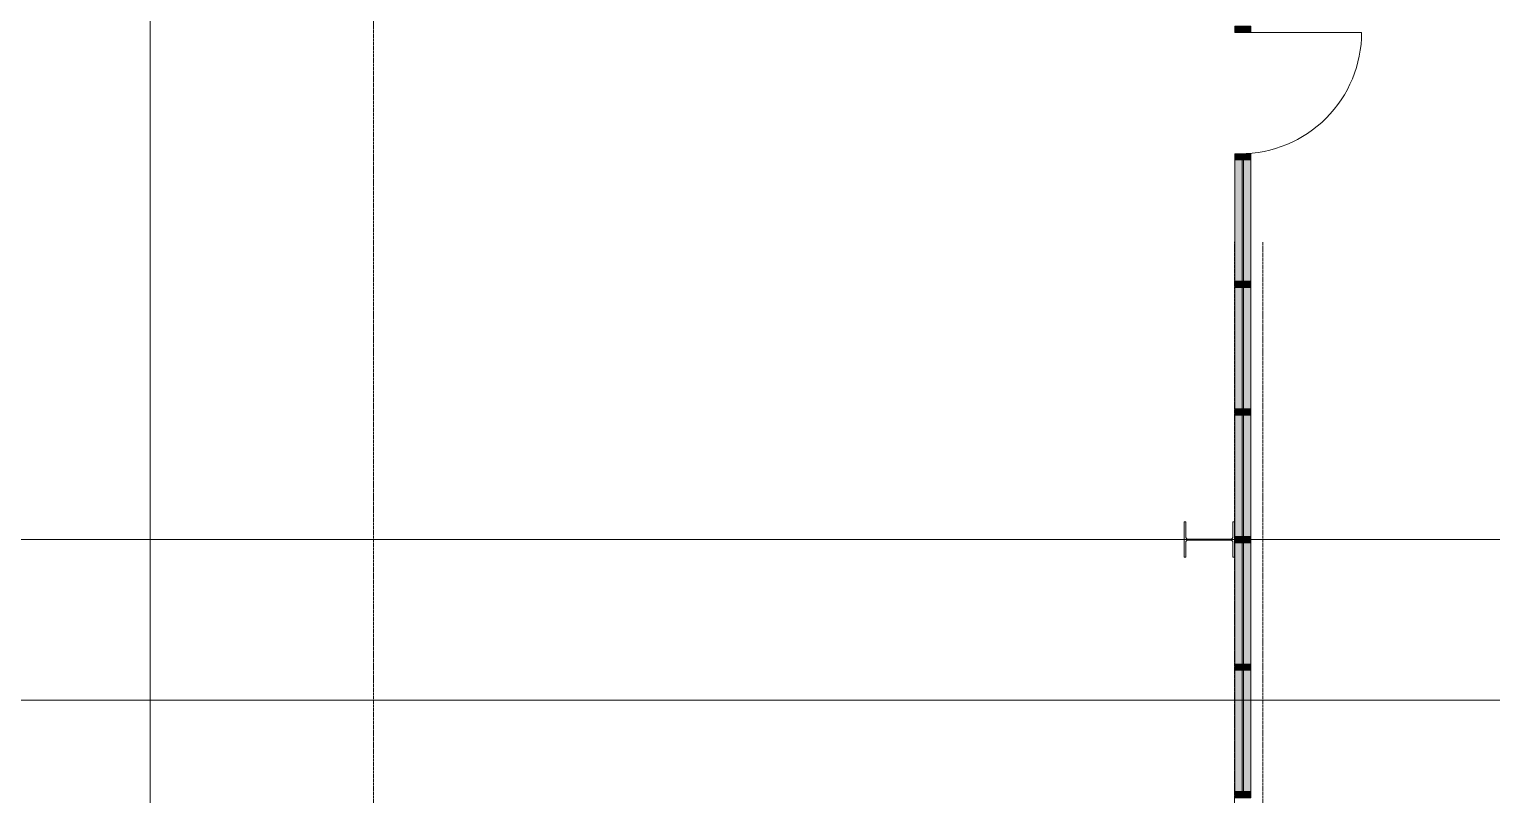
# Model space of a CAD drawing. Header units: inches. Extents: x 25369 to 33161, y -23509 to -20274.
# Drawn here: x 28386.6 to 28801.5, y -22615.4 to -22398.3 of the extents above; entities that cross this region are included whole.
import ezdxf

# ---------------------------------------------------------------- set-up
doc = ezdxf.new("R2010")
doc.units = ezdxf.units.IN
doc.header["$MEASUREMENT"] = 0
doc.linetypes.add('Grid Line 1_2_', pattern=[0.875, 0.5, -0.125, 0.125, -0.125])
for name, color, linetype, lineweight in [('A-DOOR', 31, 'Continuous', 9), ('A-GLAZ-CURT', 52, 'Continuous', 9), ('A-GLAZ-CWMG', 51, 'Continuous', 9), ('G-ANNO-SYMB', 111, 'Continuous', 9), ('S-COLS', 52, 'Continuous', 9), ('S-GRID', 1, 'Continuous', 9)]:
    doc.layers.add(name, color=color, linetype=linetype, lineweight=lineweight)

# ---------------------------------------------------------------- blocks, each defined once
blk = doc.blocks.new('Rectangular Mullion - Interior 1_75_ x 4_5_-1220285-Overall Floor Plan')
at = {"layer": 'A-GLAZ-CWMG'}
blk.add_hatch(color=256, dxfattribs=at).paths.add_polyline_path([(0.88, -3), (-0.88, -3), (-0.88, 1.5), (0.88, 1.5)], flags=0)
at = {"layer": 'A-GLAZ-CWMG', "lineweight": 13}
for p, q in [((-0.88, 1.5), (0.88, 1.5)), ((-0.88, -3), (-0.88, 1.5)), ((0.88, 1.5), (0.88, -3)), ((0.88, -3), (-0.88, -3))]:
    blk.add_line(p, q, dxfattribs=at)
blk = doc.blocks.new('System Panel - Interior Glazing-1220306-Overall Floor Plan')
at = {"layer": 'A-GLAZ-CURT'}
blk.add_hatch(color=256, dxfattribs=at).paths.add_polyline_path([(17.22, 0.94), (-17.22, 0.94), (-17.22, 0.56), (17.22, 0.56)], flags=0)
for p, q in [((17.22, 0.94), (-17.22, 0.94)), ((-17.22, 0.94), (-17.22, 0.56)), ((-17.22, 0.56), (17.22, 0.56)), ((17.22, 0.56), (17.22, 0.94))]:
    blk.add_line(p, q, dxfattribs=at)
blk = doc.blocks.new('Rectangular Mullion - Interior 1_75_ x 4_5_-1314717-Overall Floor Plan')
at = {"layer": 'A-GLAZ-CWMG'}
h = blk.add_hatch(color=256, dxfattribs=at)
h.paths.add_polyline_path([(22801.58, -22542.18), (22801.58, -22507.74), (22799.52, -22507.74), (22799.52, -22542.18)], flags=0)
h.paths.add_polyline_path([(22804.02, -22542.18), (22804.02, -22507.74), (22801.95, -22507.74), (22801.95, -22542.18)], flags=0)
for p, q in [((22799.52, -22542.18), (22799.52, -22507.74)), ((22804.02, -22542.18), (22804.02, -22507.74))]:
    blk.add_line(p, q, dxfattribs=at)
blk = doc.blocks.new('Rectangular Mullion - Interior 1_75_ x 4_5_-1314720-Overall Floor Plan')
at = {"layer": 'A-GLAZ-CWMG'}
blk.add_hatch(color=256, dxfattribs=at).paths.add_polyline_path([(0.88, -3), (-0.88, -3), (-0.88, 1.5), (0.88, 1.5)], flags=0)
at = {"layer": 'A-GLAZ-CWMG', "lineweight": 13}
for p, q in [((-0.88, 1.5), (0.88, 1.5)), ((-0.88, -3), (-0.88, 1.5)), ((0.88, 1.5), (0.88, -3)), ((0.88, -3), (-0.88, -3))]:
    blk.add_line(p, q, dxfattribs=at)
blk = doc.blocks.new('Door_Single_Storefront - one-1371409-Overall Floor Plan')
at = {"layer": 'A-DOOR'}
blk.add_line((-17.21875, 34.4375), (-17.21875, 0), dxfattribs=at)
blk.add_arc((-17.21875, 0), 34.4375, 360, 90, dxfattribs=at)
blk = doc.blocks.new('Rectangular Mullion - Interior 1_75_ x 4_5_-1315442-Overall Floor Plan')
at = {"layer": 'A-GLAZ-CWMG'}
h = blk.add_hatch(color=256, dxfattribs=at)
h.paths.add_polyline_path([(22801.58, -22469.8), (22801.58, -22435.37), (22799.52, -22435.37), (22799.52, -22469.8)], flags=0)
h.paths.add_polyline_path([(22804.02, -22469.8), (22804.02, -22435.37), (22801.95, -22435.37), (22801.95, -22469.8)], flags=0)
for p, q in [((22799.52, -22469.8), (22799.52, -22435.37)), ((22804.02, -22469.8), (22804.02, -22435.37))]:
    blk.add_line(p, q, dxfattribs=at)

msp = doc.modelspace()

# ---------------------------------------------------------------- linework, layer by layer
at = {"layer": 'G-ANNO-SYMB'}
for p, q in [((28420.98, -20695.61), (28420.98, -22910.11)), ((32512.73, -22588.63), (27922.79, -22588.63))]:
    msp.add_line(p, q, dxfattribs=at)
at = {"layer": 'S-COLS', "lineweight": 15}
for p, q in [((28714.7, -22538.05), (28714.27, -22538.05)), ((28714.27, -22538.05), (28714.27, -22548.05)), ((28714.7, -22542.22), (28714.7, -22538.05)), ((28728.52, -22538.05), (28728.08, -22538.05)), ((28728.08, -22538.05), (28728.08, -22542.22)), ((28728.52, -22548.05), (28728.52, -22538.05)), ((28714.7, -22548.05), (28714.7, -22543.89)), ((28727.39, -22542.91), (28715.39, -22542.91)), ((28715.39, -22543.2), (28727.39, -22543.2)), ((28728.08, -22543.89), (28728.08, -22548.05)), ((28714.27, -22548.05), (28714.7, -22548.05)), ((28728.08, -22548.05), (28728.52, -22548.05))]:
    msp.add_line(p, q, dxfattribs=at)
for centre, start, end in [((28715.39, -22542.22), 180, 270), ((28727.39, -22542.22), 270, 0), ((28715.39, -22543.89), 90, 180), ((28727.39, -22543.89), 0, 90)]:
    msp.add_arc(centre, 0.691, start, end, dxfattribs=at)
at = {"layer": 'S-GRID', "linetype": 'Grid Line 1_2_'}
for p, q in [((28484.27, -23155.1), (28484.27, -20370)), ((28728.52, -23059.1), (28728.52, -22458.61)), ((28736.52, -23155.1), (28736.52, -22458.61)), ((32356.47, -22543.05), (27400.49, -22543.05)), ((32648.19, -22543.05), (27719.33, -22543.05)), ((28728.52, -23317.24), (28728.52, -22542.61))]:
    msp.add_line(p, q, dxfattribs=at)

# ---------------------------------------------------------------- block references
at = {"layer": 'A-DOOR', "rotation": 270.0000000000069}
msp.add_blockref('Door_Single_Storefront - one-1371409-Overall Floor Plan', (28730.14, -22416.4), dxfattribs=at)
at = {"layer": 'A-GLAZ-CURT', "rotation": 270.0000000000069}
for p in [(28730.14, -22452.58), (28730.14, -22488.77), (28730.14, -22524.96), (28730.14, -22561.15), (28730.14, -22597.33)]:
    msp.add_blockref('System Panel - Interior Glazing-1220306-Overall Floor Plan', p, dxfattribs=at)
at = {"layer": 'A-GLAZ-CWMG', "extrusion": (0, 0, -1), "rotation": 269.9999999999931}
for name, p in [('Rectangular Mullion - Interior 1_75_ x 4_5_-1314720-Overall Floor Plan', (-28730.14, -22398.3)), ('Rectangular Mullion - Interior 1_75_ x 4_5_-1314720-Overall Floor Plan', (-28730.14, -22434.49)), ('Rectangular Mullion - Interior 1_75_ x 4_5_-1314720-Overall Floor Plan', (-28730.14, -22470.68)), ('Rectangular Mullion - Interior 1_75_ x 4_5_-1314720-Overall Floor Plan', (-28730.14, -22506.87)), ('Rectangular Mullion - Interior 1_75_ x 4_5_-1314720-Overall Floor Plan', (-28730.14, -22543.05)), ('Rectangular Mullion - Interior 1_75_ x 4_5_-1314720-Overall Floor Plan', (-28730.14, -22579.24)), ('Rectangular Mullion - Interior 1_75_ x 4_5_-1220285-Overall Floor Plan', (-28730.14, -22615.43))]:
    msp.add_blockref(name, p, dxfattribs=at)
at = {"layer": 'A-GLAZ-CWMG'}
for name, p in [('Rectangular Mullion - Interior 1_75_ x 4_5_-1315442-Overall Floor Plan', (5929.13, 0)), ('Rectangular Mullion - Interior 1_75_ x 4_5_-1314717-Overall Floor Plan', (5929.13, 36.19)), ('Rectangular Mullion - Interior 1_75_ x 4_5_-1314717-Overall Floor Plan', (5929.13, 0)), ('Rectangular Mullion - Interior 1_75_ x 4_5_-1314717-Overall Floor Plan', (5929.13, -36.19)), ('Rectangular Mullion - Interior 1_75_ x 4_5_-1314717-Overall Floor Plan', (5929.13, -72.37))]:
    msp.add_blockref(name, p, dxfattribs=at)

doc.saveas('drawing.dxf')
